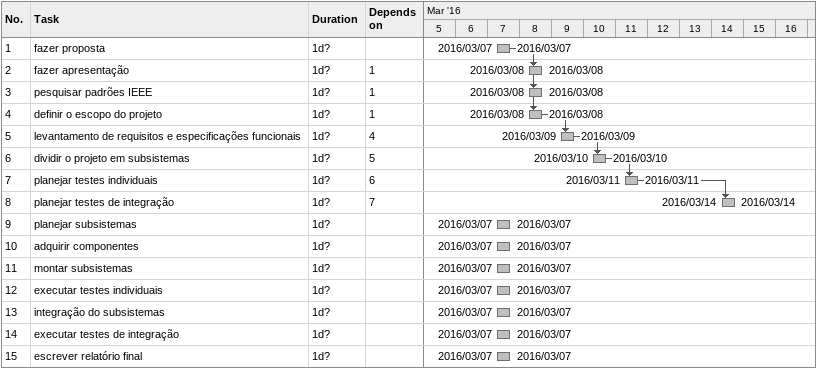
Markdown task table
| ID | Task | Duration | Start | Finish | Predecessors |
|---|---|---|---|---|---|
| 1 | fazer proposta | 1d? | 2016-03-07 | 2016-03-07 |  |
| 2 | fazer apresentação | 1d? | 2016-03-08 | 2016-03-08 | 1 |
| 3 | pesquisar padrões IEEE | 1d? | 2016-03-08 | 2016-03-08 | 1 |
| 4 | definir o escopo do projeto | 1d? | 2016-03-08 | 2016-03-08 | 1 |
| 5 | levantamento de requisitos e especificações funcionais | 1d? | 2016-03-09 | 2016-03-09 | 4 |
| 6 | dividir o projeto em subsistemas | 1d? | 2016-03-10 | 2016-03-10 | 5 |
| 7 | planejar testes individuais | 1d? | 2016-03-11 | 2016-03-11 | 6 |
| 8 | planejar testes de integração | 1d? | 2016-03-14 | 2016-03-14 | 7 |
| 9 | planejar subsistemas | 1d? | 2016-03-07 | 2016-03-07 |  |
| 10 | adquirir componentes | 1d? | 2016-03-07 | 2016-03-07 |  |
| 11 | montar subsistemas | 1d? | 2016-03-07 | 2016-03-07 |  |
| 12 | executar testes individuais | 1d? | 2016-03-07 | 2016-03-07 |  |
| 13 | integração do subsistemas | 1d? | 2016-03-07 | 2016-03-07 |  |
| 14 | executar testes de integração | 1d? | 2016-03-07 | 2016-03-07 |  |
| 15 | escrever relatório final | 1d? | 2016-03-07 | 2016-03-07 |  |
